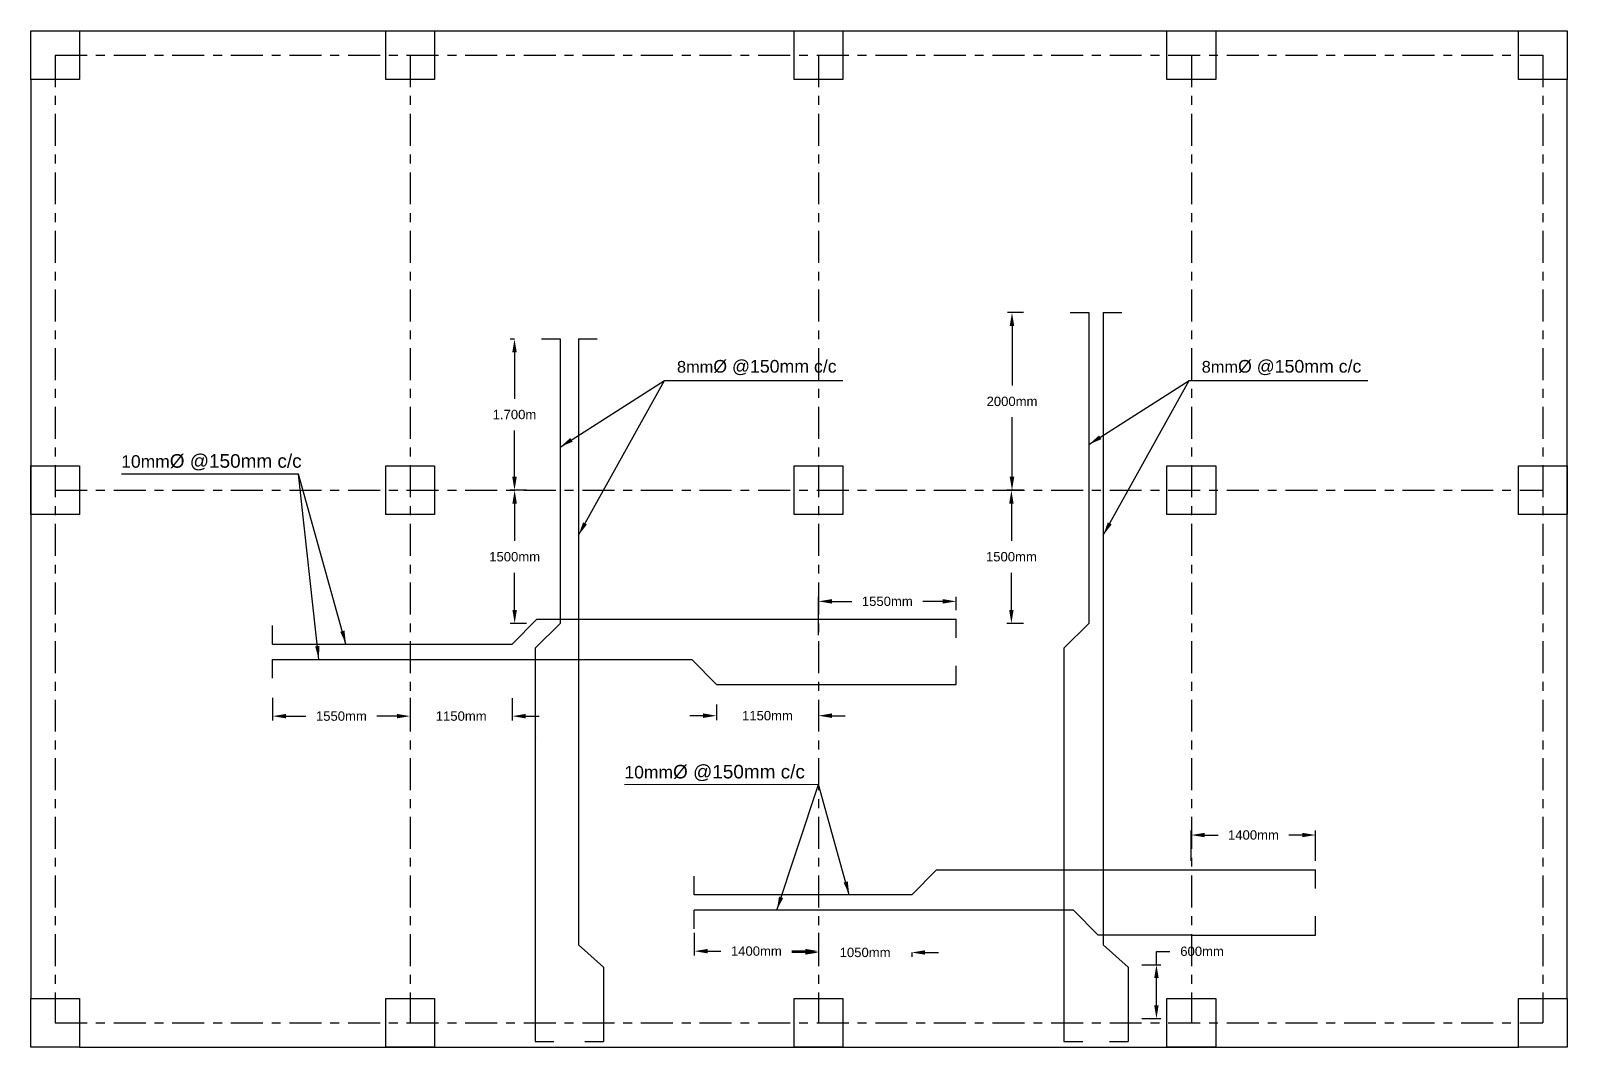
# Model space of a CAD drawing. Header units: metres. Extents: x 3 to 189, y -54 to 67.
# Drawn here: x 3.23 to 20.54, y -22.44 to -10.99 of the extents above; entities that cross this region are included whole.
import ezdxf

# ---------------------------------------------------------------- set-up
doc = ezdxf.new("R2010")
doc.units = ezdxf.units.M
doc.header["$LTSCALE"] = 0.015
doc.header["$MEASUREMENT"] = 0
doc.linetypes.add('ACAD_ISO04W100', pattern=[30, 24, -3, 0, -3])
doc.styles.get("Standard").update_dxf_attribs({"font": 'arial.ttf'})
doc.dimstyles.get("Standard").update_dxf_attribs({"dimscale": 1.005, "dimtxt": 0.105, "dimasz": 0.15, "dimexe": 0.05, "dimexo": 0.1, "dimgap": 0.125, "dimtad": 0, "dimtih": 1, "dimtoh": 1, "dimdec": 4, "dimzin": 0, "dimdsep": 46, "dimtxsty": 'Standard', "dimcen": 0.115, "dimadec": 3, "dimazin": 0, "dimtfac": 1, "dimtdec": 4, "dimtofl": 0, "dimtmove": 0, "dimatfit": 3, "dimfxl": 1, "dimfxlon": 1, "dimtolj": 1, "dimtzin": 0, "dimarcsym": 0})

# ---------------------------------------------------------------- blocks, each defined once
blk = doc.blocks.new('*D110')
at = {"color": 0, "linetype": 'Continuous', "lineweight": -2, "transparency": 16777216}
for p, q in [((15.915, -21.508), (15.915, -21.357)), ((15.915, -21.357), (16.065, -21.357)), ((15.752, -21.508), (15.965, -21.508)), ((15.915, -21.964), (15.915, -21.658)), ((15.752, -22.115), (15.965, -22.115))]:
    blk.add_line(p, q, dxfattribs=at)
at = {"color": 0, "linetype": 'Continuous', "transparency": 16777216}
for points in [[(15.89, -21.658), (15.94, -21.658), (15.915, -21.508)], [(15.89, -21.964), (15.94, -21.964), (15.915, -22.115)]]:
    blk.add_solid(points, dxfattribs=at)
at = {"layer": 'Defpoints', "color": 0, "linetype": 'Continuous', "transparency": 16777216}
for p in [(15.651, -21.508), (15.915, -21.508), (15.651, -22.115)]:
    blk.add_point(p, dxfattribs=at)
at = {"color": 0, "linetype": 'Continuous', "transparency": 16777216, "insert": (16.429, -21.357), "char_height": 0.1055, "attachment_point": 5}
blk.add_mtext('\\A1;600mm', dxfattribs=at)
blk = doc.blocks.new('*D120')
at = {"color": 0, "linetype": 'Continuous', "lineweight": -2, "transparency": 16777216}
for p, q in [((12.108, -17.795), (12.108, -17.365)), ((12.259, -17.415), (12.484, -17.415)), ((13.508, -17.415), (13.283, -17.415)), ((13.658, -17.514), (13.658, -17.365))]:
    blk.add_line(p, q, dxfattribs=at)
at = {"color": 0, "linetype": 'Continuous', "transparency": 16777216}
for points in [[(12.259, -17.39), (12.259, -17.44), (12.108, -17.415)], [(13.508, -17.39), (13.508, -17.44), (13.658, -17.415)]]:
    blk.add_solid(points, dxfattribs=at)
at = {"layer": 'Defpoints', "color": 0, "linetype": 'Continuous', "transparency": 16777216}
for p in [(13.658, -17.415), (13.658, -17.615), (12.108, -17.896)]:
    blk.add_point(p, dxfattribs=at)
at = {"color": 0, "linetype": 'Continuous', "transparency": 16777216, "insert": (12.883, -17.415), "char_height": 0.1055, "attachment_point": 5}
blk.add_mtext('\\A1;1550mm', dxfattribs=at)
blk = doc.blocks.new('*D111')
at = {"color": 0, "linetype": 'Continuous', "lineweight": -2, "transparency": 16777216}
for p, q in [((10.958, -18.577), (10.958, -18.753)), ((12.108, -18.577), (12.108, -18.753)), ((10.808, -18.703), (10.657, -18.703)), ((12.259, -18.703), (12.41, -18.703))]:
    blk.add_line(p, q, dxfattribs=at)
at = {"color": 0, "linetype": 'Continuous', "transparency": 16777216}
for points in [[(10.808, -18.677), (10.808, -18.728), (10.958, -18.703)], [(12.259, -18.677), (12.259, -18.728), (12.108, -18.703)]]:
    blk.add_solid(points, dxfattribs=at)
at = {"layer": 'Defpoints', "color": 0, "linetype": 'Continuous', "transparency": 16777216}
for p in [(10.958, -18.477), (12.108, -18.477), (12.108, -18.703)]:
    blk.add_point(p, dxfattribs=at)
at = {"color": 0, "linetype": 'Continuous', "transparency": 16777216, "insert": (11.533, -18.703), "char_height": 0.1055, "attachment_point": 5}
blk.add_mtext('\\A1;1150mm', dxfattribs=at)
blk = doc.blocks.new('*D112')
at = {"color": 0, "linetype": 'Continuous', "lineweight": -2, "transparency": 16777216}
for p, q in [((8.82, -16.163), (8.635, -16.163)), ((8.685, -16.313), (8.685, -16.733)), ((8.685, -17.512), (8.685, -17.092)), ((8.82, -17.663), (8.635, -17.663))]:
    blk.add_line(p, q, dxfattribs=at)
at = {"color": 0, "linetype": 'Continuous', "transparency": 16777216}
for points in [[(8.66, -16.313), (8.71, -16.313), (8.685, -16.163)], [(8.66, -17.512), (8.71, -17.512), (8.685, -17.663)]]:
    blk.add_solid(points, dxfattribs=at)
at = {"layer": 'Defpoints', "color": 0, "linetype": 'Continuous', "transparency": 16777216}
for p in [(8.921, -16.163), (8.685, -17.663), (8.921, -17.663)]:
    blk.add_point(p, dxfattribs=at)
at = {"color": 0, "linetype": 'Continuous', "transparency": 16777216, "insert": (8.685, -16.913), "char_height": 0.1055, "attachment_point": 5}
blk.add_mtext('\\A1;1500mm', dxfattribs=at)
blk = doc.blocks.new('*D113')
at = {"color": 0, "linetype": 'Continuous', "lineweight": -2, "transparency": 16777216}
for p, q in [((14.416, -16.163), (14.231, -16.163)), ((14.281, -16.313), (14.281, -16.733)), ((14.281, -17.512), (14.281, -17.092)), ((14.416, -17.663), (14.231, -17.663))]:
    blk.add_line(p, q, dxfattribs=at)
at = {"color": 0, "linetype": 'Continuous', "transparency": 16777216}
for points in [[(14.256, -16.313), (14.306, -16.313), (14.281, -16.163)], [(14.256, -17.512), (14.306, -17.512), (14.281, -17.663)]]:
    blk.add_solid(points, dxfattribs=at)
at = {"layer": 'Defpoints', "color": 0, "linetype": 'Continuous', "transparency": 16777216}
for p in [(14.517, -16.163), (14.281, -17.663), (14.517, -17.663)]:
    blk.add_point(p, dxfattribs=at)
at = {"color": 0, "linetype": 'Continuous', "transparency": 16777216, "insert": (14.281, -16.913), "char_height": 0.1055, "attachment_point": 5}
blk.add_mtext('\\A1;1500mm', dxfattribs=at)
blk = doc.blocks.new('*D114')
at = {"color": 0, "linetype": 'Continuous', "lineweight": -2, "transparency": 16777216}
for p, q in [((14.416, -14.163), (14.237, -14.163)), ((14.288, -14.313), (14.288, -14.983)), ((14.288, -16.012), (14.288, -15.342)), ((14.416, -16.163), (14.237, -16.163))]:
    blk.add_line(p, q, dxfattribs=at)
at = {"color": 0, "linetype": 'Continuous', "transparency": 16777216}
for points in [[(14.262, -14.313), (14.313, -14.313), (14.288, -14.163)], [(14.262, -16.012), (14.313, -16.012), (14.288, -16.163)]]:
    blk.add_solid(points, dxfattribs=at)
at = {"layer": 'Defpoints', "color": 0, "linetype": 'Continuous', "transparency": 16777216}
for p in [(14.288, -14.163), (14.517, -14.163), (14.517, -16.163)]:
    blk.add_point(p, dxfattribs=at)
at = {"color": 0, "linetype": 'Continuous', "transparency": 16777216, "insert": (14.288, -15.163), "char_height": 0.1055, "width": 0.27167, "attachment_point": 5}
blk.add_mtext('\\A1;2000mm', dxfattribs=at)
blk = doc.blocks.new('*D115')
at = {"color": 0, "linetype": 'Continuous', "lineweight": -2, "transparency": 16777216}
for p, q in [((8.683, -14.46), (8.633, -14.46)), ((8.683, -14.61), (8.683, -15.132)), ((8.683, -16.012), (8.683, -15.491)), ((8.683, -16.163), (8.633, -16.163))]:
    blk.add_line(p, q, dxfattribs=at)
at = {"color": 0, "linetype": 'Continuous', "transparency": 16777216}
for points in [[(8.658, -14.61), (8.709, -14.61), (8.683, -14.46)], [(8.658, -16.012), (8.709, -16.012), (8.683, -16.163)]]:
    blk.add_solid(points, dxfattribs=at)
at = {"layer": 'Defpoints', "color": 0, "linetype": 'Continuous', "transparency": 16777216}
for p in [(8.683, -14.46), (8.685, -14.46), (8.685, -16.163)]:
    blk.add_point(p, dxfattribs=at)
at = {"color": 0, "linetype": 'Continuous', "transparency": 16777216, "insert": (8.683, -15.311), "char_height": 0.1055, "attachment_point": 5}
blk.add_mtext('\\A1;1.700m', dxfattribs=at)
blk = doc.blocks.new('*D116')
at = {"color": 0, "linetype": 'Continuous', "lineweight": -2, "transparency": 16777216}
for p, q in [((5.958, -18.5), (5.958, -18.758)), ((7.508, -18.5), (7.508, -18.758)), ((6.109, -18.708), (6.334, -18.708)), ((7.358, -18.708), (7.133, -18.708))]:
    blk.add_line(p, q, dxfattribs=at)
at = {"color": 0, "linetype": 'Continuous', "transparency": 16777216}
for points in [[(6.109, -18.683), (6.109, -18.733), (5.958, -18.708)], [(7.358, -18.683), (7.358, -18.733), (7.508, -18.708)]]:
    blk.add_solid(points, dxfattribs=at)
at = {"layer": 'Defpoints', "color": 0, "linetype": 'Continuous', "transparency": 16777216}
for p in [(5.958, -18.4), (7.508, -18.4), (5.958, -18.708)]:
    blk.add_point(p, dxfattribs=at)
at = {"color": 0, "linetype": 'Continuous', "transparency": 16777216, "insert": (6.733, -18.708), "char_height": 0.1055, "attachment_point": 5}
blk.add_mtext('\\A1;1550mm', dxfattribs=at)
blk = doc.blocks.new('*D117')
at = {"color": 0, "linetype": 'Continuous', "lineweight": -2, "transparency": 16777216}
for p, q in [((10.708, -21.149), (10.708, -21.405)), ((12.108, -21.149), (12.108, -21.405)), ((10.859, -21.355), (11.009, -21.355)), ((11.958, -21.355), (11.808, -21.355))]:
    blk.add_line(p, q, dxfattribs=at)
at = {"color": 0, "linetype": 'Continuous', "transparency": 16777216}
for points in [[(10.859, -21.33), (10.859, -21.38), (10.708, -21.355)], [(11.958, -21.33), (11.958, -21.38), (12.108, -21.355)]]:
    blk.add_solid(points, dxfattribs=at)
at = {"layer": 'Defpoints', "color": 0, "linetype": 'Continuous', "transparency": 16777216}
for p in [(10.708, -21.048), (12.108, -21.048), (10.708, -21.355)]:
    blk.add_point(p, dxfattribs=at)
at = {"color": 0, "linetype": 'Continuous', "transparency": 16777216, "insert": (11.408, -21.355), "char_height": 0.1055, "attachment_point": 5}
blk.add_mtext('\\A1;1400mm', dxfattribs=at)
blk = doc.blocks.new('*D118')
at = {"color": 0, "linetype": 'Continuous', "lineweight": -2, "transparency": 16777216}
for p, q in [((11.958, -21.37), (11.807, -21.37)), ((12.108, -21.37), (12.108, -21.42)), ((13.158, -21.37), (13.158, -21.42)), ((13.309, -21.37), (13.46, -21.37))]:
    blk.add_line(p, q, dxfattribs=at)
at = {"color": 0, "linetype": 'Continuous', "transparency": 16777216}
for points in [[(11.958, -21.345), (11.958, -21.395), (12.108, -21.37)], [(13.309, -21.345), (13.309, -21.395), (13.158, -21.37)]]:
    blk.add_solid(points, dxfattribs=at)
at = {"layer": 'Defpoints', "color": 0, "linetype": 'Continuous', "transparency": 16777216}
for p in [(12.108, -21.355), (13.158, -21.355), (13.158, -21.37)]:
    blk.add_point(p, dxfattribs=at)
at = {"color": 0, "linetype": 'Continuous', "transparency": 16777216, "insert": (12.633, -21.37), "char_height": 0.1055, "attachment_point": 5}
blk.add_mtext('\\A1;1050mm', dxfattribs=at)
blk = doc.blocks.new('*D119')
at = {"color": 0, "linetype": 'Continuous', "lineweight": -2, "transparency": 16777216}
for p, q in [((7.508, -18.505), (7.508, -18.758)), ((8.658, -18.505), (8.658, -18.758)), ((7.358, -18.708), (7.207, -18.708)), ((8.809, -18.708), (8.96, -18.708))]:
    blk.add_line(p, q, dxfattribs=at)
at = {"color": 0, "linetype": 'Continuous', "transparency": 16777216}
for points in [[(7.358, -18.683), (7.358, -18.733), (7.508, -18.708)], [(8.809, -18.683), (8.809, -18.733), (8.658, -18.708)]]:
    blk.add_solid(points, dxfattribs=at)
at = {"layer": 'Defpoints', "color": 0, "linetype": 'Continuous', "transparency": 16777216}
for p in [(7.508, -18.404), (8.658, -18.404), (8.658, -18.708)]:
    blk.add_point(p, dxfattribs=at)
at = {"color": 0, "linetype": 'Continuous', "transparency": 16777216, "insert": (8.083, -18.708), "char_height": 0.1055, "attachment_point": 5}
blk.add_mtext('\\A1;1150mm', dxfattribs=at)
blk = doc.blocks.new('*D121')
at = {"color": 0, "linetype": 'Continuous', "lineweight": -2, "transparency": 16777216}
for p, q in [((16.308, -20.337), (16.308, -19.997)), ((16.459, -20.047), (16.609, -20.047)), ((17.558, -20.047), (17.408, -20.047)), ((17.708, -20.337), (17.708, -19.997))]:
    blk.add_line(p, q, dxfattribs=at)
at = {"color": 0, "linetype": 'Continuous', "transparency": 16777216}
for points in [[(16.459, -20.022), (16.459, -20.072), (16.308, -20.047)], [(17.558, -20.022), (17.558, -20.072), (17.708, -20.047)]]:
    blk.add_solid(points, dxfattribs=at)
at = {"layer": 'Defpoints', "color": 0, "linetype": 'Continuous', "transparency": 16777216}
for p in [(17.708, -20.047), (16.308, -20.438), (17.708, -20.438)]:
    blk.add_point(p, dxfattribs=at)
at = {"color": 0, "linetype": 'Continuous', "transparency": 16777216, "insert": (17.008, -20.047), "char_height": 0.1055, "attachment_point": 5}
blk.add_mtext('\\A1;1400mm', dxfattribs=at)

msp = doc.modelspace()

# ---------------------------------------------------------------- linework, layer by layer
at = {"linetype": 'Continuous'}
for p, q in [((3.7833, -10.98754), (19.9933, -10.98754)), ((3.2333, -11.53754), (3.2333, -21.88754)), ((20.5433, -21.88754), (20.5433, -11.53754)), ((14.94384, -14.16254), (15.15488, -14.16254)), ((15.15488, -14.16254), (15.15488, -17.66254)), ((15.31598, -14.16254), (15.31598, -21.28454)), ((15.31598, -14.16254), (15.52703, -14.16254)), ((8.98694, -14.45953), (9.19799, -14.45953)), ((9.19799, -14.45953), (9.19799, -17.66254)), ((9.40463, -14.45953), (9.40463, -21.28454)), ((9.40463, -14.45953), (9.61567, -14.45953)), ((8.6583, -17.89656), (8.9363, -17.61456)), ((8.9363, -17.61456), (13.6583, -17.61456)), ((13.6583, -17.82556), (13.6583, -17.61456)), ((5.9583, -17.89656), (5.9583, -17.68556)), ((9.19799, -17.66254), (8.91632, -17.94062)), ((15.15488, -17.66254), (14.87321, -17.94062)), ((5.9583, -17.89656), (8.6583, -17.89656)), ((8.91632, -17.94062), (8.91632, -22.3713)), ((14.87321, -17.94062), (14.87321, -22.3713)), ((5.9583, -18.06837), (10.6803, -18.06837)), ((5.9583, -18.27937), (5.9583, -18.06837)), ((10.6803, -18.06837), (10.9583, -18.35037)), ((13.6583, -18.35037), (13.6583, -18.13937)), ((10.9583, -18.35037), (13.6583, -18.35037)), ((8.9363, -18.95272), (8.9363, -18.95272)), ((10.7083, -20.7197), (10.7083, -20.5087)), ((13.1583, -20.7197), (13.4363, -20.4377)), ((13.4363, -20.4377), (17.7083, -20.4377)), ((17.7083, -20.6487), (17.7083, -20.4377)), ((13.1583, -20.7197), (10.7083, -20.7197)), ((10.7083, -21.10251), (10.7083, -20.89151)), ((14.9803, -20.89151), (10.7083, -20.89151)), ((14.9803, -20.89151), (15.2583, -21.17351)), ((17.7083, -21.17351), (17.7083, -20.96251)), ((9.40463, -21.28454), (9.68663, -21.53443)), ((16.3083, -21.17351), (15.2583, -21.17351)), ((15.31598, -21.28454), (15.59798, -21.53443)), ((16.3083, -21.17351), (17.7083, -21.17351)), ((9.68663, -21.53443), (9.68648, -22.3713)), ((15.59798, -21.53443), (15.59784, -22.3713)), ((3.7833, -22.43754), (19.9933, -22.43754)), ((8.91632, -22.3713), (9.12737, -22.3713)), ((9.47544, -22.3713), (9.68648, -22.3713)), ((14.87321, -22.3713), (15.08426, -22.3713)), ((15.38679, -22.3713), (15.59784, -22.3713))]:
    msp.add_line(p, q, dxfattribs=at)
at = {"linetype": 'ACAD_ISO04W100'}
for p, q in [((3.5083, -11.26254), (20.2683, -11.26254)), ((3.5083, -11.26254), (3.5083, -22.16254)), ((7.5083, -11.26254), (7.5083, -22.16254)), ((12.1083, -11.26254), (12.1083, -22.16254)), ((16.3083, -11.26254), (16.3083, -22.16254)), ((20.2683, -11.26254), (20.2683, -22.16254)), ((3.5083, -16.16254), (20.2683, -16.16254)), ((3.5083, -22.16254), (20.2683, -22.16254))]:
    msp.add_line(p, q, dxfattribs=at)
at = {"linetype": 'Continuous'}
for points in [[(3.2333, -10.98754), (3.7833, -10.98754), (3.7833, -11.53754), (3.2333, -11.53754)], [(7.2333, -10.98754), (7.7833, -10.98754), (7.7833, -11.53754), (7.2333, -11.53754)], [(11.8333, -10.98754), (12.3833, -10.98754), (12.3833, -11.53754), (11.8333, -11.53754)], [(16.0333, -10.98754), (16.5833, -10.98754), (16.5833, -11.53754), (16.0333, -11.53754)], [(19.9933, -10.98754), (20.5433, -10.98754), (20.5433, -11.53754), (19.9933, -11.53754)], [(3.2333, -15.88754), (3.7833, -15.88754), (3.7833, -16.43754), (3.2333, -16.43754)], [(7.2333, -15.88754), (7.7833, -15.88754), (7.7833, -16.43754), (7.2333, -16.43754)], [(11.8333, -15.88754), (12.3833, -15.88754), (12.3833, -16.43754), (11.8333, -16.43754)], [(16.0333, -15.88754), (16.5833, -15.88754), (16.5833, -16.43754), (16.0333, -16.43754)], [(19.9933, -15.88754), (20.5433, -15.88754), (20.5433, -16.43754), (19.9933, -16.43754)], [(3.2333, -21.88754), (3.7833, -21.88754), (3.7833, -22.43754), (3.2333, -22.43754)], [(7.2333, -21.88754), (7.7833, -21.88754), (7.7833, -22.43754), (7.2333, -22.43754)], [(11.8333, -21.88754), (12.3833, -21.88754), (12.3833, -22.43754), (11.8333, -22.43754)], [(16.0333, -21.88754), (16.5833, -21.88754), (16.5833, -22.43754), (16.0333, -22.43754)], [(19.9933, -21.88754), (20.5433, -21.88754), (20.5433, -22.43754), (19.9933, -22.43754)]]:
    msp.add_lwpolyline(points, close=True, dxfattribs=at)

# ---------------------------------------------------------------- texts
at = {"linetype": 'Continuous', "attachment_point": 1}
for s, width, gutter_width, insert, char_height in [('8mm{\\H1.08333x;Ø @150mm c/c}', 2.3598273, 0.65945, (10.51347, -14.69595), 0.1318896), ('8mm{\\H1.08333x;Ø @150mm c/c}', 2.3598273, 0.65945, (16.42482, -14.69595), 0.1318896), ('10mm{\\H1.08333x;Ø @150mm c/c}', 2.5232685, 0.70512, (4.25261, -15.75697), 0.1410243), ('10mm{\\H1.08333x;Ø @150mm c/c}', 2.5232685, 0.70512, (9.92207, -19.25646), 0.1410243)]:
    msp.add_mtext_dynamic_manual_height_columns(s, width=width, gutter_width=gutter_width, heights=[0], dxfattribs=dict(at, insert=insert, char_height=char_height))

# ---------------------------------------------------------------- dimensions: what is measured, and where the dimension line sits
at = {"linetype": 'Continuous'}
for base, p1, p2, text, picture, middle in [((14.28751, -14.16254), (14.51672, -16.16254), (14.51672, -14.16254), '2000mm', '*D114', (14.28751, -15.16254)), ((8.68345, -14.45953), (8.68495, -16.16254), (8.68495, -14.45953), '1.700m', '*D115', (8.68345, -15.31103)), ((8.68495, -17.66254), (8.92067, -16.16254), (8.92067, -17.66254), '1500mm', '*D112', (8.68495, -16.91254)), ((14.281, -17.66254), (14.51672, -16.16254), (14.51672, -17.66254), '1500mm', '*D113', (14.281, -16.91254)), ((15.91472, -21.50758), (15.651, -22.11487), (15.651, -21.50758), '600mm', '*D110', (16.42935, -21.35683))]:
    dim = msp.add_linear_dim(base=base, p1=p1, p2=p2, angle=90, text=text, dimstyle='Standard', override={"dimpost": 'm'}, dxfattribs=at)
    dim.commit()
    dim.dimension.update_dxf_attribs({"geometry": picture, "text_midpoint": middle})
for base, p1, p2, text, picture, middle in [((13.6583, -17.41498), (12.1083, -17.89595), (13.6583, -17.61456), '1550mm', '*D120', (12.8833, -17.41498)), ((5.9583, -18.70765), (7.5083, -18.39992), (5.9583, -18.39992), '1550mm', '*D116', (6.7333, -18.70765)), ((8.6583, -18.70765), (7.5083, -18.40405), (8.6583, -18.40405), '1150mm', '*D119', (8.0833, -18.70765)), ((12.1083, -18.70258), (10.9583, -18.47654), (12.1083, -18.47654), '1150mm', '*D111', (11.5333, -18.70258)), ((17.7083, -20.04688), (16.3083, -20.4377), (17.7083, -20.4377), '1400mm', '*D121', (17.0083, -20.04688)), ((10.7083, -21.355), (12.1083, -21.04841), (10.7083, -21.04841), '1400mm', '*D117', (11.4083, -21.355)), ((13.1583, -21.36994), (12.1083, -21.355), (13.1583, -21.355), '1050mm', '*D118', (12.6333, -21.36994))]:
    dim = msp.add_linear_dim(base=base, p1=p1, p2=p2, text=text, dimstyle='Standard', override={"dimpost": 'm'}, dxfattribs=at)
    dim.commit()
    dim.dimension.update_dxf_attribs({"geometry": picture, "text_midpoint": middle})

# ---------------------------------------------------------------- leaders
for points in [[(9.19799, -15.67699), (10.37134, -14.92574)], [(9.40463, -16.66877), (10.37134, -14.92574), (12.38389, -14.92574)], [(15.15488, -15.64783), (16.28269, -14.92574)], [(15.31598, -16.66877), (16.28269, -14.92574), (18.29524, -14.92574)], [(6.78486, -17.89656), (6.25149, -15.98391), (4.25419, -15.98391)], [(6.47816, -18.06837), (6.25149, -15.98391)], [(12.45432, -20.7197), (12.1083, -19.47887), (9.92365, -19.48158)], [(11.63895, -20.89151), (12.1083, -19.47887)]]:
    msp.add_leader(points, dimstyle='Standard', override={"dimgap": 0.125, "dimtad": 0}, dxfattribs=at)

doc.saveas('drawing.dxf')
